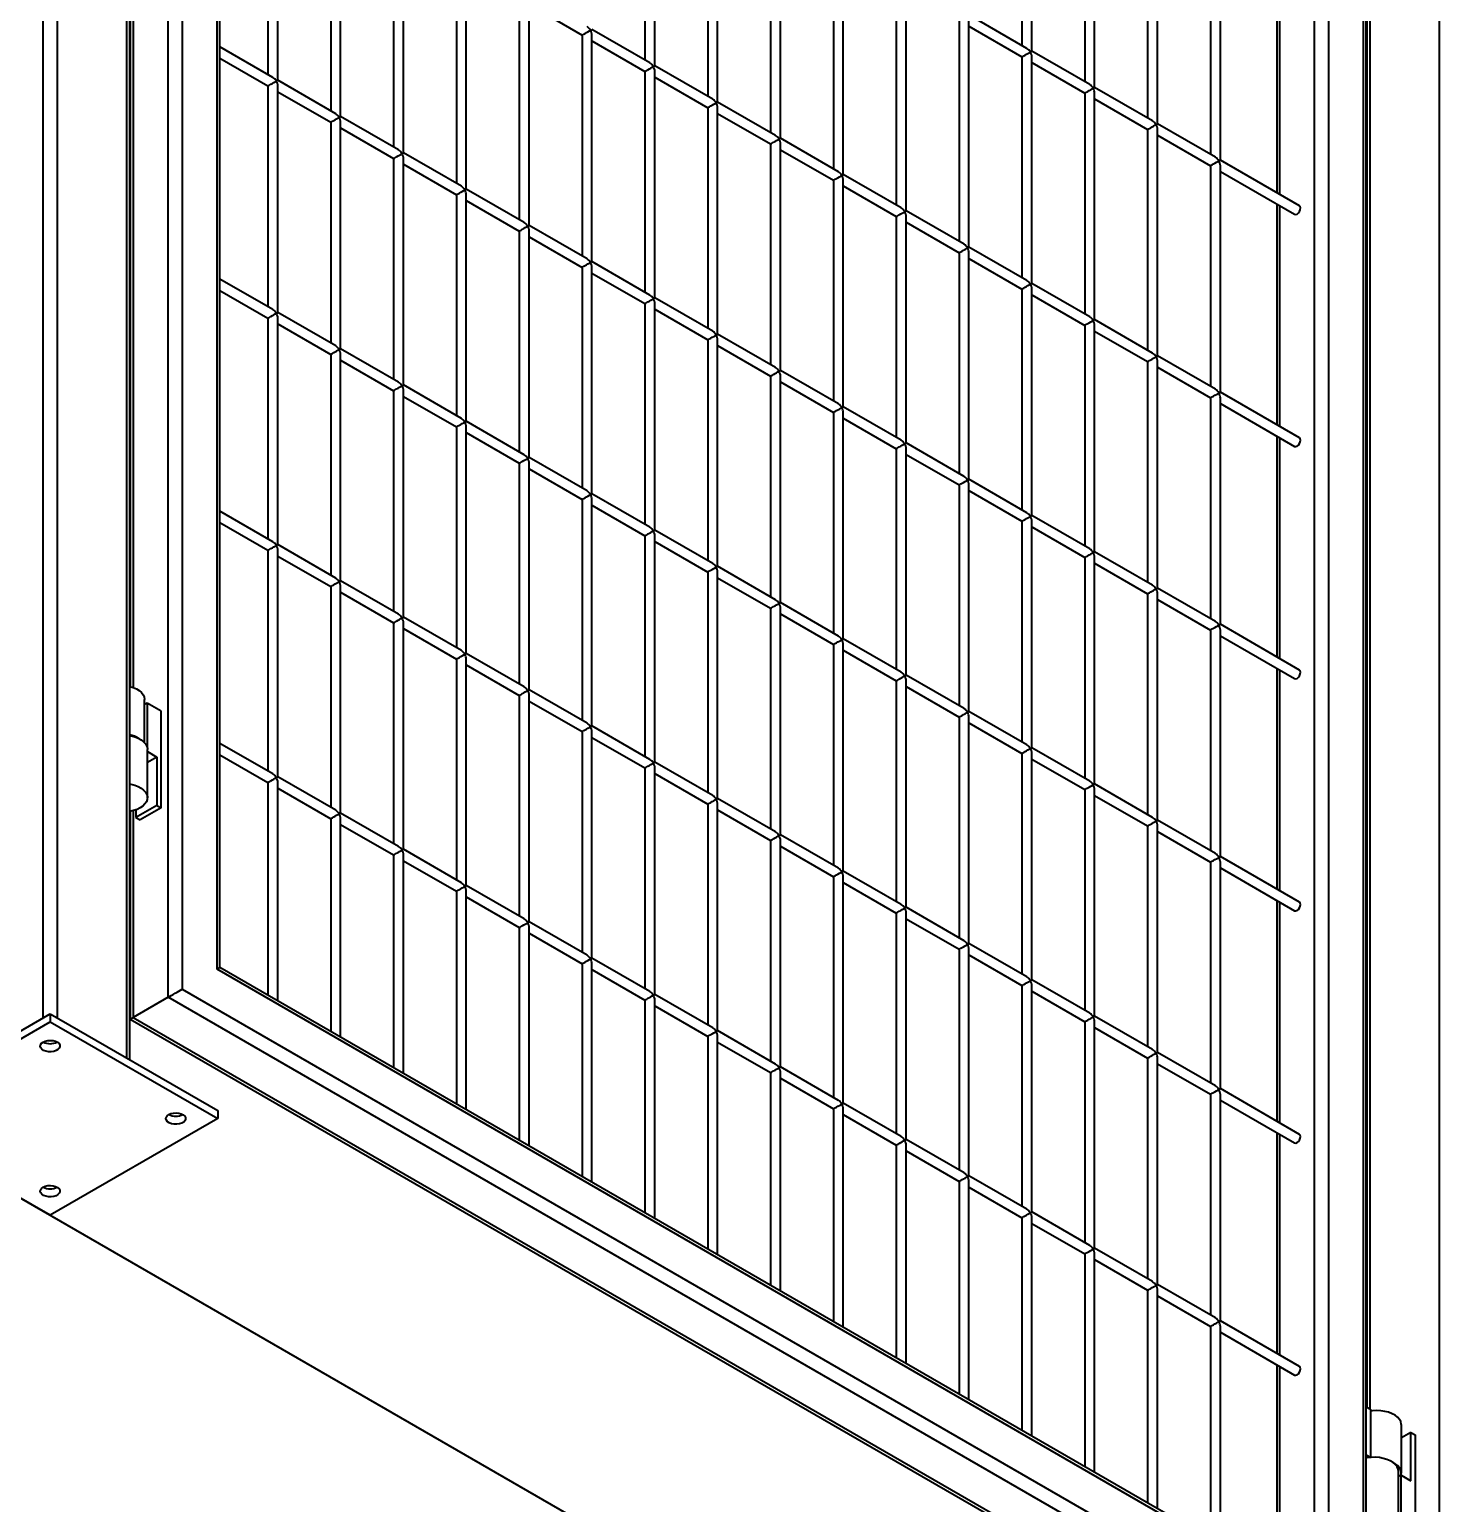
# Model space of a CAD drawing. Header units: millimetres. Extents: x 0 to 297, y 0 to 210.
# Drawn here: x 191.23 to 198.37, y 82.99 to 90.46 of the extents above; entities that cross this region are included whole.
import ezdxf

# ---------------------------------------------------------------- set-up
doc = ezdxf.new("R2010")
doc.units = ezdxf.units.MM
doc.layers.add('轮廓实线层', color=7, linetype='Continuous', lineweight=40)

msp = doc.modelspace()

# ---------------------------------------------------------------- linework, layer by layer
at = {"layer": '轮廓实线层', "color": 8, "linetype": 'Continuous', "lineweight": 40}
for p, q in [((191.2992, 85.4535), (191.2992, 101.5394)), ((191.3699, 101.5394), (191.3699, 85.4535)), ((191.7235, 85.2494), (191.7235, 101.3353)), ((191.7553, 98.7509), (191.7553, 87.1271)), ((198.3703, 81.3714), (198.3703, 97.4573)), ((197.7374, 82.509), (197.7374, 96.6183)), ((198.0167, 95.0876), (198.0167, 83.474)), ((197.5606, 90.743), (197.5606, 89.6249)), ((197.5606, 89.5672), (197.5606, 88.4491)), ((197.5606, 88.3913), (197.5606, 87.2733)), ((197.5606, 87.2155), (197.5606, 86.0974)), ((191.7553, 86.5028), (191.7553, 85.4556)), ((197.5606, 86.0397), (197.5606, 84.9216)), ((197.5606, 84.8639), (197.5606, 83.7458)), ((197.5606, 83.6881), (197.5606, 82.6111))]:
    msp.add_line(p, q, dxfattribs=at)
at = {"layer": '轮廓实线层', "color": 7, "linetype": 'Continuous', "lineweight": 40}
for p, q in [((191.7381, 85.2409), (191.7381, 101.3148)), ((191.9321, 85.5577), (191.9321, 100.2554)), ((192.0028, 100.2146), (192.0028, 85.5985)), ((192.1796, 85.7006), (192.1796, 99.9084)), ((192.1942, 85.7091), (192.1942, 99.8591)), ((191.7407, 98.7476), (191.7407, 87.1317)), ((197.9849, 82.1451), (197.9849, 96.7612)), ((197.9996, 82.0958), (197.9996, 96.7696)), ((197.8081, 96.6591), (197.8081, 82.4513)), ((198.0021, 95.0896), (198.0021, 83.4825)), ((196.2558, 91.4963), (196.2558, 90.3782)), ((196.3058, 90.3493), (196.3058, 91.4963)), ((194.3466, 91.4226), (194.3466, 90.3045)), ((194.3966, 90.2756), (194.3966, 91.4226)), ((192.4374, 91.3489), (192.4374, 90.2308)), ((192.4874, 90.202), (192.4874, 91.3489)), ((196.574, 91.3126), (196.574, 90.1945)), ((196.624, 90.1656), (196.624, 91.3126)), ((194.6648, 91.2389), (194.6648, 90.1208)), ((194.7148, 90.0919), (194.7148, 91.2389)), ((192.7556, 91.1652), (192.7556, 90.0471)), ((192.8056, 90.0183), (192.8056, 91.1652)), ((196.8922, 91.1289), (196.8922, 90.0108)), ((196.9422, 89.9819), (196.9422, 91.1289)), ((194.983, 91.0552), (194.983, 89.9371)), ((195.033, 89.9083), (195.033, 91.0552)), ((193.0738, 90.9815), (193.0738, 89.8635)), ((193.1238, 89.8346), (193.1238, 90.9815)), ((197.2104, 90.9452), (197.2104, 89.8271)), ((197.2604, 89.7982), (197.2604, 90.9452)), ((195.3012, 90.8715), (195.3012, 89.7534)), ((195.3512, 89.7246), (195.3512, 90.8715)), ((193.392, 90.7978), (193.392, 89.6798)), ((193.442, 89.6509), (193.442, 90.7978)), ((197.546, 90.7514), (197.546, 89.6333)), ((195.6194, 90.6878), (195.6194, 89.5697)), ((195.6694, 89.5409), (195.6694, 90.6878)), ((193.7102, 90.6142), (193.7102, 89.4961)), ((193.7602, 89.4672), (193.7602, 90.6142)), ((193.7602, 90.5853), (194.0284, 90.4305)), ((195.9376, 90.5041), (195.9376, 89.386)), ((196.2808, 90.3637), (195.9876, 90.533)), ((195.9876, 89.3572), (195.9876, 90.5041)), ((194.0284, 90.4305), (194.0284, 89.3124)), ((194.3716, 90.2901), (194.0784, 90.4593)), ((194.0784, 89.2835), (194.0784, 90.4305)), ((195.9876, 90.4753), (196.2558, 90.3204)), ((192.4624, 90.2164), (192.1942, 90.3712)), ((194.0784, 90.4016), (194.3466, 90.2468)), ((196.599, 90.18), (196.3058, 90.3493)), ((192.1942, 90.3135), (192.4374, 90.1731)), ((194.6898, 90.1064), (194.3966, 90.2756)), ((196.2558, 90.3204), (196.2558, 89.2024)), ((196.3058, 89.1735), (196.3058, 90.3204)), ((196.3058, 90.2916), (196.574, 90.1367)), ((192.7806, 90.0327), (192.4874, 90.202)), ((194.3466, 90.2468), (194.3466, 89.1287)), ((194.3966, 89.0998), (194.3966, 90.2468)), ((194.3966, 90.2179), (194.6648, 90.0631)), ((192.4374, 90.1731), (192.4374, 89.055)), ((192.4874, 89.0262), (192.4874, 90.1731)), ((192.4874, 90.1442), (192.7556, 89.9894)), ((196.574, 90.1367), (196.574, 89.0187)), ((196.9172, 89.9964), (196.624, 90.1656)), ((196.624, 88.9898), (196.624, 90.1367)), ((194.6648, 90.0631), (194.6648, 88.945)), ((195.008, 89.9227), (194.7148, 90.0919)), ((194.7148, 88.9161), (194.7148, 90.0631)), ((196.624, 90.1079), (196.8922, 89.9531)), ((192.7556, 89.9894), (192.7556, 88.8713)), ((193.0988, 89.849), (192.8056, 90.0183)), ((192.8056, 88.8425), (192.8056, 89.9894)), ((194.7148, 90.0342), (194.983, 89.8794)), ((197.2354, 89.8127), (196.9422, 89.9819)), ((192.8056, 89.9605), (193.0738, 89.8057)), ((195.3262, 89.739), (195.033, 89.9083)), ((196.8922, 89.9531), (196.8922, 88.835)), ((196.9422, 88.8061), (196.9422, 89.9531)), ((196.9422, 89.9242), (197.2104, 89.7694)), ((193.417, 89.6653), (193.1238, 89.8346)), ((194.983, 89.8794), (194.983, 88.7613)), ((195.033, 88.7324), (195.033, 89.8794)), ((195.033, 89.8505), (195.3012, 89.6957)), ((193.0738, 89.8057), (193.0738, 88.6876)), ((193.1238, 88.6588), (193.1238, 89.8057)), ((193.1238, 89.7769), (193.392, 89.622)), ((197.2104, 89.7694), (197.2104, 88.6513)), ((197.6615, 89.5666), (197.2604, 89.7982)), ((197.2604, 88.6224), (197.2604, 89.7694)), ((197.2604, 89.7405), (197.6365, 89.5233)), ((195.3012, 89.6957), (195.3012, 88.5776)), ((195.6444, 89.5553), (195.3512, 89.7246)), ((195.3512, 88.5487), (195.3512, 89.6957)), ((195.3512, 89.6668), (195.6194, 89.512)), ((193.392, 89.622), (193.392, 88.5039)), ((193.7352, 89.4816), (193.442, 89.6509)), ((193.442, 88.4751), (193.442, 89.622)), ((193.442, 89.5932), (193.7102, 89.4383)), ((195.9626, 89.3716), (195.6694, 89.5409)), ((197.546, 89.5756), (197.546, 88.4575)), ((194.0534, 89.2979), (193.7602, 89.4672)), ((195.6194, 89.512), (195.6194, 88.3939)), ((195.6694, 88.3651), (195.6694, 89.512)), ((195.6694, 89.4831), (195.9376, 89.3283)), ((193.7102, 89.4383), (193.7102, 88.3202)), ((193.7602, 88.2914), (193.7602, 89.4383)), ((193.7602, 89.4095), (194.0284, 89.2546)), ((195.9376, 89.3283), (195.9376, 88.2102)), ((196.2808, 89.1879), (195.9876, 89.3572)), ((195.9876, 88.1814), (195.9876, 89.3283)), ((195.9876, 89.2994), (196.2558, 89.1446)), ((194.0284, 89.2546), (194.0284, 88.1366)), ((194.3716, 89.1143), (194.0784, 89.2835)), ((194.0784, 88.1077), (194.0784, 89.2546)), ((194.0784, 89.2258), (194.3466, 89.071)), ((192.4624, 89.0406), (192.1942, 89.1954)), ((196.2558, 89.1446), (196.2558, 88.0265)), ((196.599, 89.0042), (196.3058, 89.1735)), ((196.3058, 87.9977), (196.3058, 89.1446)), ((192.1942, 89.1377), (192.4374, 88.9973)), ((194.3466, 89.071), (194.3466, 87.9529)), ((194.6898, 88.9306), (194.3966, 89.0998)), ((194.3966, 87.924), (194.3966, 89.071)), ((196.3058, 89.1158), (196.574, 88.9609)), ((192.4374, 88.9973), (192.4374, 87.8792)), ((192.7806, 88.8569), (192.4874, 89.0262)), ((192.4874, 87.8503), (192.4874, 88.9973)), ((194.3966, 89.0421), (194.6648, 88.8873)), ((212.5478, 72.2072), (183.5564, 88.9436)), ((192.4874, 88.9684), (192.7556, 88.8136)), ((196.574, 88.9609), (196.574, 87.8428)), ((196.9172, 88.8205), (196.624, 88.9898)), ((196.624, 87.814), (196.624, 88.9609)), ((196.624, 88.9321), (196.8922, 88.7772)), ((193.0988, 88.6732), (192.8056, 88.8425)), ((194.6648, 88.8873), (194.6648, 87.7692)), ((195.008, 88.7469), (194.7148, 88.9161)), ((194.7148, 87.7403), (194.7148, 88.8873)), ((194.7148, 88.8584), (194.983, 88.7036)), ((192.7556, 88.8136), (192.7556, 87.6955)), ((192.8056, 87.6666), (192.8056, 88.8136)), ((192.8056, 88.7847), (193.0738, 88.6299)), ((196.8922, 88.7772), (196.8922, 87.6591)), ((197.2354, 88.6368), (196.9422, 88.8061)), ((196.9422, 87.6303), (196.9422, 88.7772)), ((194.983, 88.7036), (194.983, 87.5855)), ((195.3262, 88.5632), (195.033, 88.7324)), ((195.033, 87.5566), (195.033, 88.7036)), ((196.9422, 88.7484), (197.2104, 88.5935)), ((193.0738, 88.6299), (193.0738, 87.5118)), ((193.417, 88.4895), (193.1238, 88.6588)), ((193.1238, 87.4829), (193.1238, 88.6299)), ((195.033, 88.6747), (195.3012, 88.5199)), ((197.6615, 88.3908), (197.2604, 88.6224)), ((193.1238, 88.601), (193.392, 88.4462)), ((195.6444, 88.3795), (195.3512, 88.5487)), ((197.2104, 88.5935), (197.2104, 87.4755)), ((197.2604, 87.4466), (197.2604, 88.5935)), ((197.2604, 88.5647), (197.6365, 88.3475)), ((193.7352, 88.3058), (193.442, 88.4751)), ((195.3012, 88.5199), (195.3012, 87.4018)), ((195.3512, 87.3729), (195.3512, 88.5199)), ((195.3512, 88.491), (195.6194, 88.3362)), ((193.392, 88.4462), (193.392, 87.3281)), ((193.442, 87.2993), (193.442, 88.4462)), ((193.442, 88.4173), (193.7102, 88.2625)), ((197.546, 88.3998), (197.546, 87.2817)), ((195.6194, 88.3362), (195.6194, 87.2181)), ((195.9626, 88.1958), (195.6694, 88.3651)), ((195.6694, 87.1892), (195.6694, 88.3362)), ((193.7102, 88.2625), (193.7102, 87.1444)), ((194.0534, 88.1221), (193.7602, 88.2914)), ((193.7602, 87.1156), (193.7602, 88.2625)), ((195.6694, 88.3073), (195.9376, 88.1525)), ((193.7602, 88.2337), (194.0284, 88.0788)), ((196.2808, 88.0121), (195.9876, 88.1814)), ((194.3716, 87.9384), (194.0784, 88.1077)), ((195.9376, 88.1525), (195.9376, 87.0344)), ((195.9876, 87.0055), (195.9876, 88.1525)), ((195.9876, 88.1236), (196.2558, 87.9688)), ((194.0284, 88.0788), (194.0284, 86.9607)), ((194.0784, 86.9319), (194.0784, 88.0788)), ((194.0784, 88.05), (194.3466, 87.8951)), ((192.4624, 87.8648), (192.1942, 88.0196)), ((192.1942, 87.9619), (192.4374, 87.8215)), ((196.2558, 87.9688), (196.2558, 86.8507)), ((196.599, 87.8284), (196.3058, 87.9977)), ((196.3058, 86.8218), (196.3058, 87.9688)), ((194.3466, 87.8951), (194.3466, 86.777)), ((194.6898, 87.7547), (194.3966, 87.924)), ((194.3966, 86.7482), (194.3966, 87.8951)), ((196.3058, 87.9399), (196.574, 87.7851)), ((192.4374, 87.8215), (192.4374, 86.7034)), ((192.7806, 87.6811), (192.4874, 87.8503)), ((192.4874, 86.6745), (192.4874, 87.8215)), ((194.3966, 87.8663), (194.6648, 87.7114)), ((196.9172, 87.6447), (196.624, 87.814)), ((192.4874, 87.7926), (192.7556, 87.6378)), ((195.008, 87.571), (194.7148, 87.7403)), ((196.574, 87.7851), (196.574, 86.667)), ((196.624, 86.6382), (196.624, 87.7851)), ((196.624, 87.7562), (196.8922, 87.6014)), ((193.0988, 87.4974), (192.8056, 87.6666)), ((194.6648, 87.7114), (194.6648, 86.5934)), ((194.7148, 86.5645), (194.7148, 87.7114)), ((194.7148, 87.6826), (194.983, 87.5277)), ((192.7556, 87.6378), (192.7556, 86.5197)), ((192.8056, 86.4908), (192.8056, 87.6378)), ((192.8056, 87.6089), (193.0738, 87.4541)), ((196.8922, 87.6014), (196.8922, 86.4833)), ((197.2354, 87.461), (196.9422, 87.6303)), ((196.9422, 86.4545), (196.9422, 87.6014)), ((196.9422, 87.5726), (197.2104, 87.4177)), ((194.983, 87.5277), (194.983, 86.4097)), ((195.3262, 87.3874), (195.033, 87.5566)), ((195.033, 86.3808), (195.033, 87.5277)), ((195.033, 87.4989), (195.3012, 87.3441)), ((193.0738, 87.4541), (193.0738, 86.336)), ((193.417, 87.3137), (193.1238, 87.4829)), ((193.1238, 86.3071), (193.1238, 87.4541)), ((193.1238, 87.4252), (193.392, 87.2704)), ((197.6615, 87.215), (197.2604, 87.4466)), ((195.6444, 87.2037), (195.3512, 87.3729)), ((197.2104, 87.4177), (197.2104, 86.2996)), ((197.2604, 86.2708), (197.2604, 87.4177)), ((197.2604, 87.3889), (197.6365, 87.1717)), ((193.7352, 87.13), (193.442, 87.2993)), ((195.3012, 87.3441), (195.3012, 86.226)), ((195.3512, 86.1971), (195.3512, 87.3441)), ((195.3512, 87.3152), (195.6194, 87.1604)), ((193.392, 87.2704), (193.392, 86.1523)), ((193.442, 86.1234), (193.442, 87.2704)), ((193.442, 87.2415), (193.7102, 87.0867)), ((197.546, 87.224), (197.546, 86.1059)), ((195.6194, 87.1604), (195.6194, 86.0423)), ((195.9626, 87.02), (195.6694, 87.1892)), ((195.6694, 86.0134), (195.6694, 87.1604)), ((195.6694, 87.1315), (195.9376, 86.9767)), ((191.8131, 86.8465), (191.8131, 87.0662)), ((193.7102, 87.0867), (193.7102, 85.9686)), ((194.0534, 86.9463), (193.7602, 87.1156)), ((193.7602, 85.9397), (193.7602, 87.0867)), ((193.7602, 87.0578), (194.0284, 86.903)), ((191.826, 87.0479), (191.8131, 87.0404)), ((191.826, 87.0479), (191.826, 86.8233)), ((191.8967, 87.007), (191.826, 87.0479)), ((191.8967, 86.5171), (191.8967, 87.007)), ((195.9376, 86.9767), (195.9376, 85.8586)), ((196.2808, 86.8363), (195.9876, 87.0055)), ((195.9876, 85.8297), (195.9876, 86.9767)), ((194.0284, 86.903), (194.0284, 85.7849)), ((194.3716, 86.7626), (194.0784, 86.9319)), ((194.0784, 85.7561), (194.0784, 86.903)), ((195.9876, 86.9478), (196.2558, 86.793)), ((192.4624, 86.6889), (192.1942, 86.8438)), ((194.0784, 86.8741), (194.3466, 86.7193)), ((191.8273, 86.5681), (191.8273, 86.8131)), ((191.8273, 86.8022), (191.8755, 86.7743)), ((191.8755, 86.7743), (191.8273, 86.7465)), ((191.8755, 86.7743), (191.8755, 86.5294)), ((192.1942, 86.786), (192.4374, 86.6456)), ((196.2558, 86.793), (196.2558, 85.6749)), ((196.599, 86.6526), (196.3058, 86.8218)), ((196.3058, 85.646), (196.3058, 86.793)), ((196.3058, 86.7641), (196.574, 86.6093)), ((194.3466, 86.7193), (194.3466, 85.6012)), ((194.6898, 86.5789), (194.3966, 86.7482)), ((194.3966, 85.5724), (194.3966, 86.7193)), ((194.3966, 86.6904), (194.6648, 86.5356)), ((192.4374, 86.6456), (192.4374, 85.5687)), ((192.7806, 86.5053), (192.4874, 86.6745)), ((192.4874, 85.5398), (192.4874, 86.6456)), ((192.4874, 86.6168), (192.7556, 86.462)), ((196.574, 86.6093), (196.574, 85.4912)), ((196.9172, 86.4689), (196.624, 86.6382)), ((196.624, 85.4623), (196.624, 86.6093)), ((191.8755, 86.5294), (191.7694, 86.4681)), ((191.8755, 86.5294), (191.8967, 86.5171)), ((194.6648, 86.5356), (194.6648, 85.4175)), ((195.008, 86.3952), (194.7148, 86.5645)), ((194.7148, 85.3887), (194.7148, 86.5356)), ((196.624, 86.5804), (196.8922, 86.4256)), ((191.7407, 86.4995), (191.7407, 85.4472)), ((191.7694, 86.5073), (191.7694, 86.4681)), ((191.7694, 86.4681), (191.7907, 86.4559)), ((191.8967, 86.5171), (191.7907, 86.4559)), ((192.7556, 86.462), (192.7556, 85.385)), ((193.0988, 86.3216), (192.8056, 86.4908)), ((192.8056, 85.3561), (192.8056, 86.462)), ((194.7148, 86.5068), (194.983, 86.3519)), ((197.2354, 86.2852), (196.9422, 86.4545)), ((192.8056, 86.4331), (193.0738, 86.2783)), ((195.3262, 86.2115), (195.033, 86.3808)), ((196.8922, 86.4256), (196.8922, 85.3075)), ((196.9422, 85.2786), (196.9422, 86.4256)), ((196.9422, 86.3967), (197.2104, 86.2419)), ((193.417, 86.1379), (193.1238, 86.3071)), ((194.983, 86.3519), (194.983, 85.2338)), ((195.033, 85.205), (195.033, 86.3519)), ((195.033, 86.3231), (195.3012, 86.1682)), ((193.0738, 86.2783), (193.0738, 85.2013)), ((193.1238, 85.1724), (193.1238, 86.2783)), ((193.1238, 86.2494), (193.392, 86.0946)), ((197.2104, 86.2419), (197.2104, 85.1238)), ((197.6615, 86.0392), (197.2604, 86.2708)), ((197.2604, 85.095), (197.2604, 86.2419)), ((195.3012, 86.1682), (195.3012, 85.0502)), ((195.6444, 86.0278), (195.3512, 86.1971)), ((195.3512, 85.0213), (195.3512, 86.1682)), ((197.2604, 86.213), (197.6365, 85.9959)), ((193.392, 86.0946), (193.392, 85.0176)), ((193.7352, 85.9542), (193.442, 86.1234)), ((193.442, 84.9887), (193.442, 86.0946)), ((195.3512, 86.1394), (195.6194, 85.9845)), ((193.442, 86.0657), (193.7102, 85.9109)), ((195.9626, 85.8442), (195.6694, 86.0134)), ((197.546, 86.0482), (197.546, 84.9301)), ((194.0534, 85.7705), (193.7602, 85.9397)), ((195.6194, 85.9845), (195.6194, 84.8665)), ((195.6694, 84.8376), (195.6694, 85.9845)), ((195.6694, 85.9557), (195.9376, 85.8009)), ((193.7102, 85.9109), (193.7102, 84.8339)), ((193.7602, 84.805), (193.7602, 85.9109)), ((193.7602, 85.882), (194.0284, 85.7272)), ((195.9376, 85.8009), (195.9376, 84.6828)), ((196.2808, 85.6605), (195.9876, 85.8297)), ((195.9876, 84.6539), (195.9876, 85.8009)), ((197.7728, 82.4886), (192.1942, 85.7091)), ((194.0284, 85.7272), (194.0284, 84.6502)), ((194.3716, 85.5868), (194.0784, 85.7561)), ((194.0784, 84.6213), (194.0784, 85.7272)), ((195.9876, 85.772), (196.2558, 85.6172)), ((197.8081, 82.4513), (192.1796, 85.7006)), ((194.0784, 85.6983), (194.3466, 85.5435)), ((196.599, 85.4768), (196.3058, 85.646)), ((191.9321, 85.5577), (191.7553, 85.4556)), ((197.9849, 82.0635), (191.9321, 85.5577)), ((192.0028, 85.5985), (197.9849, 82.1451)), ((194.6898, 85.4031), (194.3966, 85.5724)), ((196.2558, 85.6172), (196.2558, 84.4991)), ((196.3058, 84.4702), (196.3058, 85.6172)), ((196.3058, 85.5883), (196.574, 85.4335)), ((194.3466, 85.5435), (194.3466, 84.4665)), ((194.3966, 84.4376), (194.3966, 85.5435)), ((194.3966, 85.5146), (194.6648, 85.3598)), ((190.486, 84.984), (191.3346, 85.4739)), ((190.486, 84.9432), (191.3346, 85.433)), ((191.3346, 85.4739), (191.3346, 85.433)), ((191.3346, 85.4739), (192.1831, 84.984)), ((191.3346, 85.433), (192.1831, 84.9432)), ((191.7407, 85.4472), (197.7728, 81.9649)), ((191.7553, 85.4556), (197.8081, 81.9614)), ((196.574, 85.4335), (196.574, 84.3154)), ((196.9172, 85.2931), (196.624, 85.4623)), ((196.624, 84.2865), (196.624, 85.4335)), ((194.6648, 85.3598), (194.6648, 84.2828)), ((195.008, 85.2194), (194.7148, 85.3887)), ((194.7148, 84.254), (194.7148, 85.3598)), ((196.624, 85.4046), (196.8922, 85.2498)), ((194.7148, 85.3309), (194.983, 85.1761)), ((197.2354, 85.1094), (196.9422, 85.2786)), ((195.3262, 85.0357), (195.033, 85.205)), ((196.8922, 85.2498), (196.8922, 84.1317)), ((196.9422, 84.1028), (196.9422, 85.2498)), ((196.9422, 85.2209), (197.2104, 85.0661)), ((194.983, 85.1761), (194.983, 84.0991)), ((195.033, 84.0703), (195.033, 85.1761)), ((195.033, 85.1472), (195.3012, 84.9924)), ((197.2104, 85.0661), (197.2104, 83.948)), ((197.6615, 84.8634), (197.2604, 85.095)), ((197.2604, 83.9191), (197.2604, 85.0661)), ((197.2604, 85.0372), (197.6365, 84.8201)), ((192.1831, 84.984), (192.1831, 84.9432)), ((195.3012, 84.9924), (195.3012, 83.9154)), ((195.6444, 84.852), (195.3512, 85.0213)), ((195.3512, 83.8866), (195.3512, 84.9924)), ((195.3512, 84.9636), (195.6194, 84.8087)), ((191.3346, 84.4534), (190.486, 84.9432)), ((192.1831, 84.9432), (191.3346, 84.4534)), ((195.9626, 84.6683), (195.6694, 84.8376)), ((197.546, 84.8723), (197.546, 83.7542)), ((195.6194, 84.8087), (195.6194, 83.7317)), ((195.6694, 83.7029), (195.6694, 84.8087)), ((195.6694, 84.7799), (195.9376, 84.625)), ((195.9376, 84.625), (195.9376, 83.548)), ((196.2808, 84.4846), (195.9876, 84.6539)), ((195.9876, 83.5192), (195.9876, 84.625)), ((195.9876, 84.5962), (196.2558, 84.4413)), ((196.2558, 84.4413), (196.2558, 83.3644)), ((196.599, 84.301), (196.3058, 84.4702)), ((196.3058, 83.3355), (196.3058, 84.4413)), ((196.3058, 84.4125), (196.574, 84.2577)), ((196.574, 84.2577), (196.574, 83.1807)), ((196.9172, 84.1173), (196.624, 84.2865)), ((196.624, 83.1518), (196.624, 84.2577)), ((196.624, 84.2288), (196.8922, 84.074)), ((196.8922, 84.074), (196.8922, 82.997)), ((197.2354, 83.9336), (196.9422, 84.1028)), ((196.9422, 82.9681), (196.9422, 84.074)), ((196.9422, 84.0451), (197.2104, 83.8903)), ((197.6615, 83.6876), (197.2604, 83.9191)), ((197.2104, 83.8903), (197.2104, 82.8133)), ((197.2604, 82.7844), (197.2604, 83.8903)), ((197.2604, 83.8614), (197.6365, 83.6443)), ((197.546, 83.6965), (197.546, 82.6195)), ((197.9996, 83.484), (198.0203, 83.472)), ((198.0203, 83.472), (198.0203, 83.227)), ((198.1771, 83.1474), (198.1771, 83.3924)), ((198.2253, 83.3536), (198.1771, 83.3258)), ((198.2253, 83.1087), (198.2253, 83.3536)), ((198.2253, 83.3536), (198.2465, 83.3414)), ((198.2465, 83.3414), (198.2465, 82.8514)), ((198.0203, 83.227), (197.9996, 83.239)), ((198.1629, 82.9106), (198.1629, 83.1556)), ((198.1758, 83.1372), (198.1629, 83.1298)), ((198.1758, 82.8923), (198.1758, 83.1372)), ((198.1758, 83.1372), (198.2253, 83.1087))]:
    msp.add_line(p, q, dxfattribs=at)
at = {"layer": '轮廓实线层', "color": 7, "linetype": 'Continuous', "lineweight": 40, "flags": 128}
for points in [[(197.6365, 89.5233), (197.6423, 89.5222), (197.649, 89.5246)], [(197.649, 89.5246), (197.6558, 89.53), (197.6615, 89.5378), (197.6654, 89.5466), (197.6667, 89.5552), (197.6654, 89.5622), (197.6615, 89.5666), (197.6615, 89.5666)], [(197.6365, 88.3475), (197.6423, 88.3464), (197.649, 88.3488)], [(197.649, 88.3488), (197.6558, 88.3542), (197.6615, 88.362), (197.6654, 88.3708), (197.6667, 88.3794), (197.6654, 88.3864), (197.6615, 88.3908), (197.6615, 88.3908)], [(197.649, 87.1729), (197.6558, 87.1784), (197.6615, 87.1861), (197.6654, 87.195), (197.6667, 87.2036), (197.6654, 87.2106), (197.6615, 87.215), (197.6615, 87.215)], [(191.7381, 87.1324), (191.7545, 87.1274), (191.7713, 87.1201), (191.7857, 87.1113), (191.7974, 87.1013), (191.806, 87.0902), (191.8113, 87.0785), (191.8131, 87.0664), (191.8131, 87.0662)], [(197.6365, 87.1717), (197.6423, 87.1706), (197.649, 87.1729)], [(191.7381, 86.8822), (191.7438, 86.8812), (191.763, 86.8762), (191.7804, 86.8694), (191.7956, 86.8611), (191.8082, 86.8514), (191.8178, 86.8406), (191.8242, 86.8291), (191.8271, 86.8171), (191.8273, 86.8131)], [(191.7381, 86.6373), (191.7438, 86.6362), (191.763, 86.6312), (191.7804, 86.6245), (191.7956, 86.6161), (191.8082, 86.6064), (191.8178, 86.5957), (191.8242, 86.5841), (191.8271, 86.5721), (191.8265, 86.56), (191.8224, 86.5481), (191.8149, 86.5368), (191.8042, 86.5264), (191.7907, 86.5171), (191.7746, 86.5093), (191.7565, 86.5031), (191.7381, 86.499)], [(197.649, 85.9971), (197.6558, 86.0026), (197.6615, 86.0103), (197.6654, 86.0192), (197.6667, 86.0277), (197.6654, 86.0348), (197.6615, 86.0392), (197.6615, 86.0392)], [(197.6365, 85.9959), (197.6423, 85.9948), (197.649, 85.9971)], [(191.2992, 85.331), (191.3101, 85.3357), (191.3227, 85.3386), (191.3363, 85.3394), (191.3497, 85.3381), (191.362, 85.3347), (191.3723, 85.3296), (191.3797, 85.323), (191.3838, 85.3155), (191.3843, 85.3076), (191.3811, 85.3), (191.3744, 85.2931), (191.3648, 85.2876), (191.3529, 85.2837), (191.3397, 85.2819), (191.3261, 85.2821), (191.3131, 85.2845), (191.3017, 85.2888), (191.2928, 85.2947), (191.2869, 85.3018), (191.2846, 85.3096), (191.286, 85.3174), (191.291, 85.3247), (191.2992, 85.331)], [(191.9356, 84.9636), (191.9465, 84.9684), (191.9591, 84.9712), (191.9727, 84.972), (191.9861, 84.9707), (191.9984, 84.9673), (192.0087, 84.9622), (192.0161, 84.9556), (192.0202, 84.9481), (192.0207, 84.9402), (192.0175, 84.9326), (192.0108, 84.9258), (192.0012, 84.9202), (191.9893, 84.9163), (191.9761, 84.9145), (191.9625, 84.9148), (191.9495, 84.9171), (191.9381, 84.9214), (191.9292, 84.9274), (191.9233, 84.9345), (191.921, 84.9422), (191.9224, 84.95), (191.9274, 84.9573), (191.9356, 84.9636)], [(197.6365, 84.8201), (197.6423, 84.819), (197.649, 84.8213)], [(197.649, 84.8213), (197.6558, 84.8268), (197.6615, 84.8345), (197.6654, 84.8433), (197.6667, 84.8519), (197.6654, 84.859), (197.6615, 84.8634), (197.6615, 84.8634)], [(191.2992, 84.5962), (191.3101, 84.601), (191.3227, 84.6039), (191.3363, 84.6047), (191.3497, 84.6033), (191.362, 84.5999), (191.3723, 84.5948), (191.3797, 84.5882), (191.3838, 84.5807), (191.3843, 84.5729), (191.3811, 84.5652), (191.3744, 84.5584), (191.3648, 84.5528), (191.3529, 84.549), (191.3397, 84.5471), (191.3261, 84.5474), (191.3131, 84.5497), (191.3017, 84.5541), (191.2928, 84.56), (191.2869, 84.5671), (191.2846, 84.5748), (191.286, 84.5826), (191.291, 84.59), (191.2992, 84.5962)], [(197.6365, 83.6443), (197.6423, 83.6431), (197.649, 83.6455)], [(197.649, 83.6455), (197.6558, 83.6509), (197.6615, 83.6587), (197.6654, 83.6675), (197.6667, 83.6761), (197.6654, 83.6831), (197.6615, 83.6876), (197.6615, 83.6876)], [(198.1771, 83.3924), (198.1769, 83.3964), (198.174, 83.4084), (198.1676, 83.4199), (198.158, 83.4307), (198.1454, 83.4404), (198.1302, 83.4487), (198.1128, 83.4555), (198.0936, 83.4605), (198.0733, 83.4635), (198.0524, 83.4646), (198.0315, 83.4636), (198.0203, 83.4622)], [(198.1629, 83.1556), (198.1629, 83.1558), (198.1611, 83.1679), (198.1558, 83.1796), (198.1472, 83.1906), (198.1355, 83.2007), (198.1211, 83.2095), (198.1043, 83.2168), (198.0856, 83.2223), (198.0656, 83.226), (198.0448, 83.2277), (198.0239, 83.2273), (198.0033, 83.2249), (197.9996, 83.2243)], [(198.1758, 83.1372), (198.1763, 83.1393), (198.1769, 83.1514), (198.174, 83.1634), (198.1676, 83.175), (198.158, 83.1857), (198.1454, 83.1954), (198.1331, 83.2024)]]:
    msp.add_lwpolyline(points, dxfattribs=at)
at = {"layer": '轮廓实线层', "color": 7, "linetype": 'Continuous', "lineweight": 40}
for centre, radius, start, end in [((191.7053, 86.7483), 0.1429, 56.90162, 76.70904), ((191.3346, 85.3975), 0.0753, 242.01037, 297.98884), ((191.971, 85.0301), 0.0753, 242.01512, 297.98503), ((191.3346, 84.6628), 0.0753, 242.01531, 297.98487)]:
    msp.add_arc(centre, radius, start, end, dxfattribs=at)
for centre, major_axis, ratio, start_param, end_param in [((194.0534, 90.4449), (0.025, 0.0144), 0.00007, 3.141552, 5.497747), ((194.0534, 90.4449), (-0.0177, 0.0306), 0.577335, 4.712348, 5.497828), ((194.0534, 90.4449), (0.025, 0.0144), 0.00007, 5.497747, 6.283145), ((194.0534, 90.4449), (-0.0177, 0.0306), 0.577335, 3.92695, 4.712348), ((196.2808, 90.3349), (0.025, 0.0144), 0.00007, 3.141552, 5.497747), ((196.2808, 90.3349), (-0.0177, 0.0306), 0.577335, 4.712348, 5.497828), ((196.2808, 90.3349), (0.025, 0.0144), 0.00007, 5.497747, 6.283145), ((196.2808, 90.3349), (-0.0177, 0.0306), 0.577335, 3.92695, 4.712348), ((194.3716, 90.2612), (0.025, 0.0144), 0.00007, 3.141552, 5.497747), ((194.3716, 90.2612), (-0.0177, 0.0306), 0.577335, 4.712348, 5.497828), ((194.3716, 90.2612), (0.025, 0.0144), 0.00007, 5.497747, 6.283145), ((194.3716, 90.2612), (-0.0177, 0.0306), 0.577335, 3.92695, 4.712348), ((192.4624, 90.1875), (0.025, 0.0144), 0.00007, 3.141552, 5.497747), ((192.4624, 90.1875), (-0.0177, 0.0306), 0.577335, 4.712348, 5.497828), ((192.4624, 90.1875), (0.025, 0.0144), 0.00007, 5.497747, 6.283145), ((192.4624, 90.1875), (-0.0177, 0.0306), 0.577335, 3.92695, 4.712348), ((196.599, 90.1512), (0.025, 0.0144), 0.00007, 3.141552, 5.497747), ((196.599, 90.1512), (-0.0177, 0.0306), 0.577335, 4.712348, 5.497828), ((196.599, 90.1512), (0.025, 0.0144), 0.00007, 5.497747, 6.283145), ((196.599, 90.1512), (-0.0177, 0.0306), 0.577335, 3.92695, 4.712348), ((194.6898, 90.0775), (0.025, 0.0144), 0.00007, 3.141552, 5.497747), ((194.6898, 90.0775), (-0.0177, 0.0306), 0.577335, 4.712348, 5.497828), ((194.6898, 90.0775), (0.025, 0.0144), 0.00007, 5.497747, 6.283145), ((194.6898, 90.0775), (-0.0177, 0.0306), 0.577335, 3.92695, 4.712348), ((192.7806, 90.0038), (0.025, 0.0144), 0.00007, 3.141552, 5.497747), ((192.7806, 90.0038), (-0.0177, 0.0306), 0.577335, 4.712348, 5.497828), ((192.7806, 90.0038), (0.025, 0.0144), 0.00007, 5.497747, 6.283145), ((192.7806, 90.0038), (-0.0177, 0.0306), 0.577335, 3.92695, 4.712348), ((196.9172, 89.9675), (0.025, 0.0144), 0.00007, 3.141552, 5.497747), ((196.9172, 89.9675), (-0.0177, 0.0306), 0.577335, 4.712348, 5.497828), ((196.9172, 89.9675), (0.025, 0.0144), 0.00007, 5.497747, 6.283145), ((196.9172, 89.9675), (-0.0177, 0.0306), 0.577335, 3.92695, 4.712348), ((195.008, 89.8938), (0.025, 0.0144), 0.00007, 3.141552, 5.497747), ((195.008, 89.8938), (-0.0177, 0.0306), 0.577335, 4.712348, 5.497828), ((195.008, 89.8938), (0.025, 0.0144), 0.00007, 5.497747, 6.283145), ((195.008, 89.8938), (-0.0177, 0.0306), 0.577335, 3.92695, 4.712348), ((193.0988, 89.8202), (0.025, 0.0144), 0.00007, 3.141552, 5.497747), ((193.0988, 89.8202), (-0.0177, 0.0306), 0.577335, 4.712348, 5.497828), ((193.0988, 89.8202), (0.025, 0.0144), 0.00007, 5.497747, 6.283145), ((193.0988, 89.8202), (-0.0177, 0.0306), 0.577335, 3.92695, 4.712348), ((197.2354, 89.7838), (-0.0177, 0.0306), 0.577335, 4.712348, 5.497828), ((195.3262, 89.7101), (-0.0177, 0.0306), 0.577335, 4.712348, 5.497828), ((197.2354, 89.7838), (0.025, 0.0144), 0.00007, 3.141552, 5.497747), ((197.2354, 89.7838), (0.025, 0.0144), 0.00007, 5.497747, 6.283145), ((197.2354, 89.7838), (-0.0177, 0.0306), 0.577335, 3.92695, 4.712348), ((193.417, 89.6365), (-0.0177, 0.0306), 0.577335, 4.712348, 5.497828), ((195.3262, 89.7101), (0.025, 0.0144), 0.00007, 3.141552, 5.497747), ((195.3262, 89.7101), (0.025, 0.0144), 0.00007, 5.497747, 6.283145), ((195.3262, 89.7101), (-0.0177, 0.0306), 0.577335, 3.92695, 4.712348), ((193.417, 89.6365), (0.025, 0.0144), 0.00007, 3.141552, 5.497747), ((193.417, 89.6365), (0.025, 0.0144), 0.00007, 5.497747, 6.283145), ((193.417, 89.6365), (-0.0177, 0.0306), 0.577335, 3.92695, 4.712348), ((195.6444, 89.5264), (0.025, 0.0144), 0.00007, 3.141552, 5.497747), ((195.6444, 89.5264), (-0.0177, 0.0306), 0.577335, 4.712348, 5.497828), ((195.6444, 89.5264), (0.025, 0.0144), 0.00007, 5.497747, 6.283145), ((195.6444, 89.5264), (-0.0177, 0.0306), 0.577335, 3.92695, 4.712348), ((193.7352, 89.4528), (0.025, 0.0144), 0.00007, 3.141552, 5.497747), ((193.7352, 89.4528), (-0.0177, 0.0306), 0.577335, 4.712348, 5.497828), ((193.7352, 89.4528), (0.025, 0.0144), 0.00007, 5.497747, 6.283145), ((193.7352, 89.4528), (-0.0177, 0.0306), 0.577335, 3.92695, 4.712348), ((195.9626, 89.3427), (-0.0177, 0.0306), 0.577335, 4.712348, 5.497828), ((194.0534, 89.2691), (-0.0177, 0.0306), 0.577335, 4.712348, 5.497828), ((195.9626, 89.3427), (0.025, 0.0144), 0.00007, 3.141552, 5.497747), ((195.9626, 89.3427), (0.025, 0.0144), 0.00007, 5.497747, 6.283145), ((195.9626, 89.3427), (-0.0177, 0.0306), 0.577335, 3.92695, 4.712348), ((194.0534, 89.2691), (0.025, 0.0144), 0.00007, 3.141552, 5.497747), ((194.0534, 89.2691), (0.025, 0.0144), 0.00007, 5.497747, 6.283145), ((194.0534, 89.2691), (-0.0177, 0.0306), 0.577335, 3.92695, 4.712348), ((196.2808, 89.1591), (0.025, 0.0144), 0.00007, 3.141552, 5.497747), ((196.2808, 89.1591), (-0.0177, 0.0306), 0.577335, 4.712348, 5.497828), ((196.2808, 89.1591), (0.025, 0.0144), 0.00007, 5.497747, 6.283145), ((196.2808, 89.1591), (-0.0177, 0.0306), 0.577335, 3.92695, 4.712348), ((194.3716, 89.0854), (0.025, 0.0144), 0.00007, 3.141552, 5.497747), ((194.3716, 89.0854), (-0.0177, 0.0306), 0.577335, 4.712348, 5.497828), ((194.3716, 89.0854), (0.025, 0.0144), 0.00007, 5.497747, 6.283145), ((194.3716, 89.0854), (-0.0177, 0.0306), 0.577335, 3.92695, 4.712348), ((192.4624, 89.0117), (0.025, 0.0144), 0.00007, 3.141552, 5.497747), ((192.4624, 89.0117), (-0.0177, 0.0306), 0.577335, 4.712348, 5.497828), ((192.4624, 89.0117), (0.025, 0.0144), 0.00007, 5.497747, 6.283145), ((192.4624, 89.0117), (-0.0177, 0.0306), 0.577335, 3.92695, 4.712348), ((196.599, 88.9754), (-0.0177, 0.0306), 0.577335, 4.712348, 5.497828), ((194.6898, 88.9017), (-0.0177, 0.0306), 0.577335, 4.712348, 5.497828), ((196.599, 88.9754), (0.025, 0.0144), 0.00007, 3.141552, 5.497747), ((196.599, 88.9754), (0.025, 0.0144), 0.00007, 5.497747, 6.283145), ((196.599, 88.9754), (-0.0177, 0.0306), 0.577335, 3.92695, 4.712348), ((192.7806, 88.828), (-0.0177, 0.0306), 0.577335, 4.712348, 5.497828), ((192.7806, 88.828), (0.025, 0.0144), 0.00007, 5.497747, 6.283145), ((194.6898, 88.9017), (0.025, 0.0144), 0.00007, 3.141552, 5.497747), ((194.6898, 88.9017), (0.025, 0.0144), 0.00007, 5.497747, 6.283145), ((194.6898, 88.9017), (-0.0177, 0.0306), 0.577335, 3.92695, 4.712348), ((192.7806, 88.828), (0.025, 0.0144), 0.00007, 3.141552, 5.497747), ((192.7806, 88.828), (-0.0177, 0.0306), 0.577335, 3.92695, 4.712348), ((196.9172, 88.7917), (0.025, 0.0144), 0.00007, 3.141552, 5.497747), ((196.9172, 88.7917), (-0.0177, 0.0306), 0.577335, 4.712348, 5.497828), ((196.9172, 88.7917), (0.025, 0.0144), 0.00007, 5.497747, 6.283145), ((196.9172, 88.7917), (-0.0177, 0.0306), 0.577335, 3.92695, 4.712348), ((195.008, 88.718), (0.025, 0.0144), 0.00007, 3.141552, 5.497747), ((195.008, 88.718), (-0.0177, 0.0306), 0.577335, 4.712348, 5.497828), ((195.008, 88.718), (0.025, 0.0144), 0.00007, 5.497747, 6.283145), ((195.008, 88.718), (-0.0177, 0.0306), 0.577335, 3.92695, 4.712348), ((193.0988, 88.6443), (0.025, 0.0144), 0.00007, 3.141552, 5.497747), ((193.0988, 88.6443), (-0.0177, 0.0306), 0.577335, 4.712348, 5.497828), ((193.0988, 88.6443), (0.025, 0.0144), 0.00007, 5.497747, 6.283145), ((193.0988, 88.6443), (-0.0177, 0.0306), 0.577335, 3.92695, 4.712348), ((197.2354, 88.608), (0.025, 0.0144), 0.00007, 3.141552, 5.497747), ((197.2354, 88.608), (-0.0177, 0.0306), 0.577335, 4.712348, 5.497828), ((197.2354, 88.608), (0.025, 0.0144), 0.00007, 5.497747, 6.283145), ((197.2354, 88.608), (-0.0177, 0.0306), 0.577335, 3.92695, 4.712348), ((195.3262, 88.5343), (0.025, 0.0144), 0.00007, 3.141552, 5.497747), ((195.3262, 88.5343), (-0.0177, 0.0306), 0.577335, 4.712348, 5.497828), ((195.3262, 88.5343), (0.025, 0.0144), 0.00007, 5.497747, 6.283145), ((195.3262, 88.5343), (-0.0177, 0.0306), 0.577335, 3.92695, 4.712348), ((193.417, 88.4606), (0.025, 0.0144), 0.00007, 3.141552, 5.497747), ((193.417, 88.4606), (-0.0177, 0.0306), 0.577335, 4.712348, 5.497828), ((193.417, 88.4606), (0.025, 0.0144), 0.00007, 5.497747, 6.283145), ((193.417, 88.4606), (-0.0177, 0.0306), 0.577335, 3.92695, 4.712348), ((195.6444, 88.3506), (0.025, 0.0144), 0.00007, 3.141552, 5.497747), ((195.6444, 88.3506), (-0.0177, 0.0306), 0.577335, 4.712348, 5.497828), ((195.6444, 88.3506), (0.025, 0.0144), 0.00007, 5.497747, 6.283145), ((195.6444, 88.3506), (-0.0177, 0.0306), 0.577335, 3.92695, 4.712348), ((193.7352, 88.2769), (0.025, 0.0144), 0.00007, 3.141552, 5.497747), ((193.7352, 88.2769), (-0.0177, 0.0306), 0.577335, 4.712348, 5.497828), ((193.7352, 88.2769), (0.025, 0.0144), 0.00007, 5.497747, 6.283145), ((193.7352, 88.2769), (-0.0177, 0.0306), 0.577335, 3.92695, 4.712348), ((195.9626, 88.1669), (0.025, 0.0144), 0.00007, 3.141552, 5.497747), ((195.9626, 88.1669), (-0.0177, 0.0306), 0.577335, 4.712348, 5.497828), ((195.9626, 88.1669), (0.025, 0.0144), 0.00007, 5.497747, 6.283145), ((195.9626, 88.1669), (-0.0177, 0.0306), 0.577335, 3.92695, 4.712348), ((194.0534, 88.0933), (0.025, 0.0144), 0.00007, 3.141552, 5.497747), ((194.0534, 88.0933), (-0.0177, 0.0306), 0.577335, 4.712348, 5.497828), ((194.0534, 88.0933), (0.025, 0.0144), 0.00007, 5.497747, 6.283145), ((194.0534, 88.0933), (-0.0177, 0.0306), 0.577335, 3.92695, 4.712348), ((196.2808, 87.9832), (0.025, 0.0144), 0.00007, 3.141552, 5.497747), ((196.2808, 87.9832), (-0.0177, 0.0306), 0.577335, 4.712348, 5.497828), ((196.2808, 87.9832), (0.025, 0.0144), 0.00007, 5.497747, 6.283145), ((196.2808, 87.9832), (-0.0177, 0.0306), 0.577335, 3.92695, 4.712348), ((194.3716, 87.9096), (0.025, 0.0144), 0.00007, 3.141552, 5.497747), ((194.3716, 87.9096), (-0.0177, 0.0306), 0.577335, 4.712348, 5.497828), ((194.3716, 87.9096), (0.025, 0.0144), 0.00007, 5.497747, 6.283145), ((194.3716, 87.9096), (-0.0177, 0.0306), 0.577335, 3.92695, 4.712348), ((192.4624, 87.8359), (0.025, 0.0144), 0.00007, 3.141552, 5.497747), ((192.4624, 87.8359), (-0.0177, 0.0306), 0.577335, 4.712348, 5.497828), ((192.4624, 87.8359), (0.025, 0.0144), 0.00007, 5.497747, 6.283145), ((192.4624, 87.8359), (-0.0177, 0.0306), 0.577335, 3.92695, 4.712348), ((196.599, 87.7995), (0.025, 0.0144), 0.00007, 3.141552, 5.497747), ((196.599, 87.7995), (-0.0177, 0.0306), 0.577335, 4.712348, 5.497828), ((196.599, 87.7995), (0.025, 0.0144), 0.00007, 5.497747, 6.283145), ((196.599, 87.7995), (-0.0177, 0.0306), 0.577335, 3.92695, 4.712348), ((194.6898, 87.7259), (0.025, 0.0144), 0.00007, 3.141552, 5.497747), ((194.6898, 87.7259), (-0.0177, 0.0306), 0.577335, 4.712348, 5.497828), ((194.6898, 87.7259), (0.025, 0.0144), 0.00007, 5.497747, 6.283145), ((194.6898, 87.7259), (-0.0177, 0.0306), 0.577335, 3.92695, 4.712348), ((192.7806, 87.6522), (0.025, 0.0144), 0.00007, 3.141552, 5.497747), ((192.7806, 87.6522), (-0.0177, 0.0306), 0.577335, 4.712348, 5.497828), ((192.7806, 87.6522), (0.025, 0.0144), 0.00007, 5.497747, 6.283145), ((192.7806, 87.6522), (-0.0177, 0.0306), 0.577335, 3.92695, 4.712348), ((196.9172, 87.6159), (0.025, 0.0144), 0.00007, 3.141552, 5.497747), ((196.9172, 87.6159), (-0.0177, 0.0306), 0.577335, 4.712348, 5.497828), ((196.9172, 87.6159), (0.025, 0.0144), 0.00007, 5.497747, 6.283145), ((196.9172, 87.6159), (-0.0177, 0.0306), 0.577335, 3.92695, 4.712348), ((195.008, 87.5422), (0.025, 0.0144), 0.00007, 3.141552, 5.497747), ((195.008, 87.5422), (-0.0177, 0.0306), 0.577335, 4.712348, 5.497828), ((195.008, 87.5422), (0.025, 0.0144), 0.00007, 5.497747, 6.283145), ((195.008, 87.5422), (-0.0177, 0.0306), 0.577335, 3.92695, 4.712348), ((193.0988, 87.4685), (0.025, 0.0144), 0.00007, 3.141552, 5.497747), ((193.0988, 87.4685), (-0.0177, 0.0306), 0.577335, 4.712348, 5.497828), ((193.0988, 87.4685), (0.025, 0.0144), 0.00007, 5.497747, 6.283145), ((193.0988, 87.4685), (-0.0177, 0.0306), 0.577335, 3.92695, 4.712348), ((197.2354, 87.4322), (0.025, 0.0144), 0.00007, 3.141552, 5.497747), ((197.2354, 87.4322), (-0.0177, 0.0306), 0.577335, 4.712348, 5.497828), ((197.2354, 87.4322), (0.025, 0.0144), 0.00007, 5.497747, 6.283145), ((197.2354, 87.4322), (-0.0177, 0.0306), 0.577335, 3.92695, 4.712348), ((195.3262, 87.3585), (0.025, 0.0144), 0.00007, 3.141552, 5.497747), ((195.3262, 87.3585), (-0.0177, 0.0306), 0.577335, 4.712348, 5.497828), ((195.3262, 87.3585), (0.025, 0.0144), 0.00007, 5.497747, 6.283145), ((195.3262, 87.3585), (-0.0177, 0.0306), 0.577335, 3.92695, 4.712348), ((193.417, 87.2848), (0.025, 0.0144), 0.00007, 3.141552, 5.497747), ((193.417, 87.2848), (-0.0177, 0.0306), 0.577335, 4.712348, 5.497828), ((193.417, 87.2848), (0.025, 0.0144), 0.00007, 5.497747, 6.283145), ((193.417, 87.2848), (-0.0177, 0.0306), 0.577335, 3.92695, 4.712348), ((195.6444, 87.1748), (-0.0177, 0.0306), 0.577335, 4.712348, 5.497828), ((193.7352, 87.1011), (-0.0177, 0.0306), 0.577335, 4.712348, 5.497828), ((195.6444, 87.1748), (0.025, 0.0144), 0.00007, 3.141552, 5.497747), ((195.6444, 87.1748), (0.025, 0.0144), 0.00007, 5.497747, 6.283145), ((195.6444, 87.1748), (-0.0177, 0.0306), 0.577335, 3.92695, 4.712348), ((193.7352, 87.1011), (0.025, 0.0144), 0.00007, 3.141552, 5.497747), ((193.7352, 87.1011), (0.025, 0.0144), 0.00007, 5.497747, 6.283145), ((193.7352, 87.1011), (-0.0177, 0.0306), 0.577335, 3.92695, 4.712348), ((195.9626, 86.9911), (0.025, 0.0144), 0.00007, 3.141552, 5.497747), ((195.9626, 86.9911), (-0.0177, 0.0306), 0.577335, 4.712348, 5.497828), ((195.9626, 86.9911), (0.025, 0.0144), 0.00007, 5.497747, 6.283145), ((195.9626, 86.9911), (-0.0177, 0.0306), 0.577335, 3.92695, 4.712348), ((194.0534, 86.9174), (0.025, 0.0144), 0.00007, 3.141552, 5.497747), ((194.0534, 86.9174), (-0.0177, 0.0306), 0.577335, 4.712348, 5.497828), ((194.0534, 86.9174), (0.025, 0.0144), 0.00007, 5.497747, 6.283145), ((194.0534, 86.9174), (-0.0177, 0.0306), 0.577335, 3.92695, 4.712348), ((196.2808, 86.8074), (-0.0177, 0.0306), 0.577335, 4.712348, 5.497828), ((194.3716, 86.7337), (-0.0177, 0.0306), 0.577335, 4.712348, 5.497828), ((196.2808, 86.8074), (0.025, 0.0144), 0.00007, 3.141552, 5.497747), ((196.2808, 86.8074), (0.025, 0.0144), 0.00007, 5.497747, 6.283145), ((196.2808, 86.8074), (-0.0177, 0.0306), 0.577335, 3.92695, 4.712348), ((192.4624, 86.6601), (-0.0177, 0.0306), 0.577335, 4.712348, 5.497828), ((194.3716, 86.7337), (0.025, 0.0144), 0.00007, 3.141552, 5.497747), ((194.3716, 86.7337), (0.025, 0.0144), 0.00007, 5.497747, 6.283145), ((194.3716, 86.7337), (-0.0177, 0.0306), 0.577335, 3.92695, 4.712348), ((192.4624, 86.6601), (0.025, 0.0144), 0.00007, 3.141552, 5.497747), ((192.4624, 86.6601), (0.025, 0.0144), 0.00007, 5.497747, 6.283145), ((192.4624, 86.6601), (-0.0177, 0.0306), 0.577335, 3.92695, 4.712348), ((196.599, 86.6237), (0.025, 0.0144), 0.00007, 3.141552, 5.497747), ((196.599, 86.6237), (-0.0177, 0.0306), 0.577335, 4.712348, 5.497828), ((196.599, 86.6237), (0.025, 0.0144), 0.00007, 5.497747, 6.283145), ((196.599, 86.6237), (-0.0177, 0.0306), 0.577335, 3.92695, 4.712348), ((194.6898, 86.5501), (0.025, 0.0144), 0.00007, 3.141552, 5.497747), ((194.6898, 86.5501), (-0.0177, 0.0306), 0.577335, 4.712348, 5.497828), ((194.6898, 86.5501), (0.025, 0.0144), 0.00007, 5.497747, 6.283145), ((194.6898, 86.5501), (-0.0177, 0.0306), 0.577335, 3.92695, 4.712348), ((192.7806, 86.4764), (0.025, 0.0144), 0.00007, 3.141552, 5.497747), ((192.7806, 86.4764), (-0.0177, 0.0306), 0.577335, 4.712348, 5.497828), ((192.7806, 86.4764), (0.025, 0.0144), 0.00007, 5.497747, 6.283145), ((192.7806, 86.4764), (-0.0177, 0.0306), 0.577335, 3.92695, 4.712348), ((196.9172, 86.44), (-0.0177, 0.0306), 0.577335, 4.712348, 5.497828), ((196.9172, 86.44), (0.025, 0.0144), 0.00007, 5.497747, 6.283145), ((195.008, 86.3664), (-0.0177, 0.0306), 0.577335, 4.712348, 5.497828), ((195.008, 86.3664), (0.025, 0.0144), 0.00007, 5.497747, 6.283145), ((196.9172, 86.44), (0.025, 0.0144), 0.00007, 3.141552, 5.497747), ((196.9172, 86.44), (-0.0177, 0.0306), 0.577335, 3.92695, 4.712348), ((193.0988, 86.2927), (-0.0177, 0.0306), 0.577335, 4.712348, 5.497828), ((193.0988, 86.2927), (0.025, 0.0144), 0.00007, 5.497747, 6.283145), ((195.008, 86.3664), (0.025, 0.0144), 0.00007, 3.141552, 5.497747), ((195.008, 86.3664), (-0.0177, 0.0306), 0.577335, 3.92695, 4.712348), ((193.0988, 86.2927), (0.025, 0.0144), 0.00007, 3.141552, 5.497747), ((193.0988, 86.2927), (-0.0177, 0.0306), 0.577335, 3.92695, 4.712348), ((197.2354, 86.2563), (0.025, 0.0144), 0.00007, 3.141552, 5.497747), ((197.2354, 86.2563), (-0.0177, 0.0306), 0.577335, 4.712348, 5.497828), ((197.2354, 86.2563), (0.025, 0.0144), 0.00007, 5.497747, 6.283145), ((197.2354, 86.2563), (-0.0177, 0.0306), 0.577335, 3.92695, 4.712348), ((195.3262, 86.1827), (0.025, 0.0144), 0.00007, 3.141552, 5.497747), ((195.3262, 86.1827), (-0.0177, 0.0306), 0.577335, 4.712348, 5.497828), ((195.3262, 86.1827), (0.025, 0.0144), 0.00007, 5.497747, 6.283145), ((195.3262, 86.1827), (-0.0177, 0.0306), 0.577335, 3.92695, 4.712348), ((193.417, 86.109), (0.025, 0.0144), 0.00007, 3.141552, 5.497747), ((193.417, 86.109), (-0.0177, 0.0306), 0.577335, 4.712348, 5.497828), ((193.417, 86.109), (0.025, 0.0144), 0.00007, 5.497747, 6.283145), ((193.417, 86.109), (-0.0177, 0.0306), 0.577335, 3.92695, 4.712348), ((195.6444, 85.999), (0.025, 0.0144), 0.00007, 3.141552, 5.497747), ((195.6444, 85.999), (-0.0177, 0.0306), 0.577335, 4.712348, 5.497828), ((195.6444, 85.999), (0.025, 0.0144), 0.00007, 5.497747, 6.283145), ((195.6444, 85.999), (-0.0177, 0.0306), 0.577335, 3.92695, 4.712348), ((193.7352, 85.9253), (0.025, 0.0144), 0.00007, 3.141552, 5.497747), ((193.7352, 85.9253), (-0.0177, 0.0306), 0.577335, 4.712348, 5.497828), ((193.7352, 85.9253), (0.025, 0.0144), 0.00007, 5.497747, 6.283145), ((193.7352, 85.9253), (-0.0177, 0.0306), 0.577335, 3.92695, 4.712348), ((195.9626, 85.8153), (0.025, 0.0144), 0.00007, 3.141552, 5.497747), ((195.9626, 85.8153), (-0.0177, 0.0306), 0.577335, 4.712348, 5.497828), ((195.9626, 85.8153), (0.025, 0.0144), 0.00007, 5.497747, 6.283145), ((195.9626, 85.8153), (-0.0177, 0.0306), 0.577335, 3.92695, 4.712348), ((192.1442, 85.6802), (0.05, 0.0289), 0.00007, 5.497747, 6.283145), ((194.0534, 85.7416), (0.025, 0.0144), 0.00007, 3.141552, 5.497747), ((194.0534, 85.7416), (-0.0177, 0.0306), 0.577335, 4.712348, 5.497828), ((194.0534, 85.7416), (0.025, 0.0144), 0.00007, 5.497747, 6.283145), ((194.0534, 85.7416), (-0.0177, 0.0306), 0.577335, 3.92695, 4.712348), ((196.2808, 85.6316), (0.025, 0.0144), 0.00007, 3.141552, 5.497747), ((196.2808, 85.6316), (-0.0177, 0.0306), 0.577335, 4.712348, 5.497828), ((196.2808, 85.6316), (0.025, 0.0144), 0.00007, 5.497747, 6.283145), ((196.2808, 85.6316), (-0.0177, 0.0306), 0.577335, 3.92695, 4.712348), ((191.9674, 85.5781), (0.05, 0.0289), 0.00007, 3.92695, 5.497747), ((194.3716, 85.5579), (0.025, 0.0144), 0.00007, 3.141552, 5.497747), ((194.3716, 85.5579), (-0.0177, 0.0306), 0.577335, 4.712348, 5.497828), ((194.3716, 85.5579), (0.025, 0.0144), 0.00007, 5.497747, 6.283145), ((194.3716, 85.5579), (-0.0177, 0.0306), 0.577335, 3.92695, 4.712348), ((191.7907, 85.476), (0.05, 0.0289), 0.00007, 3.141633, 3.92695), ((196.599, 85.4479), (0.025, 0.0144), 0.00007, 3.141552, 5.497747), ((196.599, 85.4479), (-0.0177, 0.0306), 0.577335, 4.712348, 5.497828), ((196.599, 85.4479), (0.025, 0.0144), 0.00007, 5.497747, 6.283145), ((196.599, 85.4479), (-0.0177, 0.0306), 0.577335, 3.92695, 4.712348), ((194.6898, 85.3742), (0.025, 0.0144), 0.00007, 3.141552, 5.497747), ((194.6898, 85.3742), (-0.0177, 0.0306), 0.577335, 4.712348, 5.497828), ((194.6898, 85.3742), (0.025, 0.0144), 0.00007, 5.497747, 6.283145), ((194.6898, 85.3742), (-0.0177, 0.0306), 0.577335, 3.92695, 4.712348), ((196.9172, 85.2642), (0.025, 0.0144), 0.00007, 3.141552, 5.497747), ((196.9172, 85.2642), (-0.0177, 0.0306), 0.577335, 4.712348, 5.497828), ((196.9172, 85.2642), (0.025, 0.0144), 0.00007, 5.497747, 6.283145), ((196.9172, 85.2642), (-0.0177, 0.0306), 0.577335, 3.92695, 4.712348), ((195.008, 85.1905), (0.025, 0.0144), 0.00007, 3.141552, 5.497747), ((195.008, 85.1905), (-0.0177, 0.0306), 0.577335, 4.712348, 5.497828), ((195.008, 85.1905), (0.025, 0.0144), 0.00007, 5.497747, 6.283145), ((195.008, 85.1905), (-0.0177, 0.0306), 0.577335, 3.92695, 4.712348), ((197.2354, 85.0805), (-0.0177, 0.0306), 0.577335, 4.712348, 5.497828), ((195.3262, 85.0069), (-0.0177, 0.0306), 0.577335, 4.712348, 5.497828), ((197.2354, 85.0805), (0.025, 0.0144), 0.00007, 3.141552, 5.497747), ((197.2354, 85.0805), (0.025, 0.0144), 0.00007, 5.497747, 6.283145), ((197.2354, 85.0805), (-0.0177, 0.0306), 0.577335, 3.92695, 4.712348), ((195.3262, 85.0069), (0.025, 0.0144), 0.00007, 3.141552, 5.497747), ((195.3262, 85.0069), (0.025, 0.0144), 0.00007, 5.497747, 6.283145), ((195.3262, 85.0069), (-0.0177, 0.0306), 0.577335, 3.92695, 4.712348), ((195.6444, 84.8232), (0.025, 0.0144), 0.00007, 3.141552, 5.497747), ((195.6444, 84.8232), (-0.0177, 0.0306), 0.577335, 4.712348, 5.497828), ((195.6444, 84.8232), (0.025, 0.0144), 0.00007, 5.497747, 6.283145), ((195.6444, 84.8232), (-0.0177, 0.0306), 0.577335, 3.92695, 4.712348), ((195.9626, 84.6395), (-0.0177, 0.0306), 0.577335, 4.712348, 5.497828), ((195.9626, 84.6395), (0.025, 0.0144), 0.00007, 3.141552, 5.497747), ((195.9626, 84.6395), (0.025, 0.0144), 0.00007, 5.497747, 6.283145), ((195.9626, 84.6395), (-0.0177, 0.0306), 0.577335, 3.92695, 4.712348), ((196.2808, 84.4558), (0.025, 0.0144), 0.00007, 3.141552, 5.497747), ((196.2808, 84.4558), (-0.0177, 0.0306), 0.577335, 4.712348, 5.497828), ((196.2808, 84.4558), (0.025, 0.0144), 0.00007, 5.497747, 6.283145), ((196.2808, 84.4558), (-0.0177, 0.0306), 0.577335, 3.92695, 4.712348), ((196.599, 84.2721), (-0.0177, 0.0306), 0.577335, 4.712348, 5.497828), ((196.599, 84.2721), (0.025, 0.0144), 0.00007, 3.141552, 5.497747), ((196.599, 84.2721), (0.025, 0.0144), 0.00007, 5.497747, 6.283145), ((196.599, 84.2721), (-0.0177, 0.0306), 0.577335, 3.92695, 4.712348), ((196.9172, 84.0884), (0.025, 0.0144), 0.00007, 3.141552, 5.497747), ((196.9172, 84.0884), (-0.0177, 0.0306), 0.577335, 4.712348, 5.497828), ((196.9172, 84.0884), (0.025, 0.0144), 0.00007, 5.497747, 6.283145), ((196.9172, 84.0884), (-0.0177, 0.0306), 0.577335, 3.92695, 4.712348), ((197.2354, 83.9047), (0.025, 0.0144), 0.00007, 3.141552, 5.497747), ((197.2354, 83.9047), (-0.0177, 0.0306), 0.577335, 4.712348, 5.497828), ((197.2354, 83.9047), (0.025, 0.0144), 0.00007, 5.497747, 6.283145), ((197.2354, 83.9047), (-0.0177, 0.0306), 0.577335, 3.92695, 4.712348)]:
    msp.add_ellipse(centre, major_axis=major_axis, ratio=ratio, start_param=start_param, end_param=end_param, dxfattribs=at)

doc.saveas('drawing.dxf')
